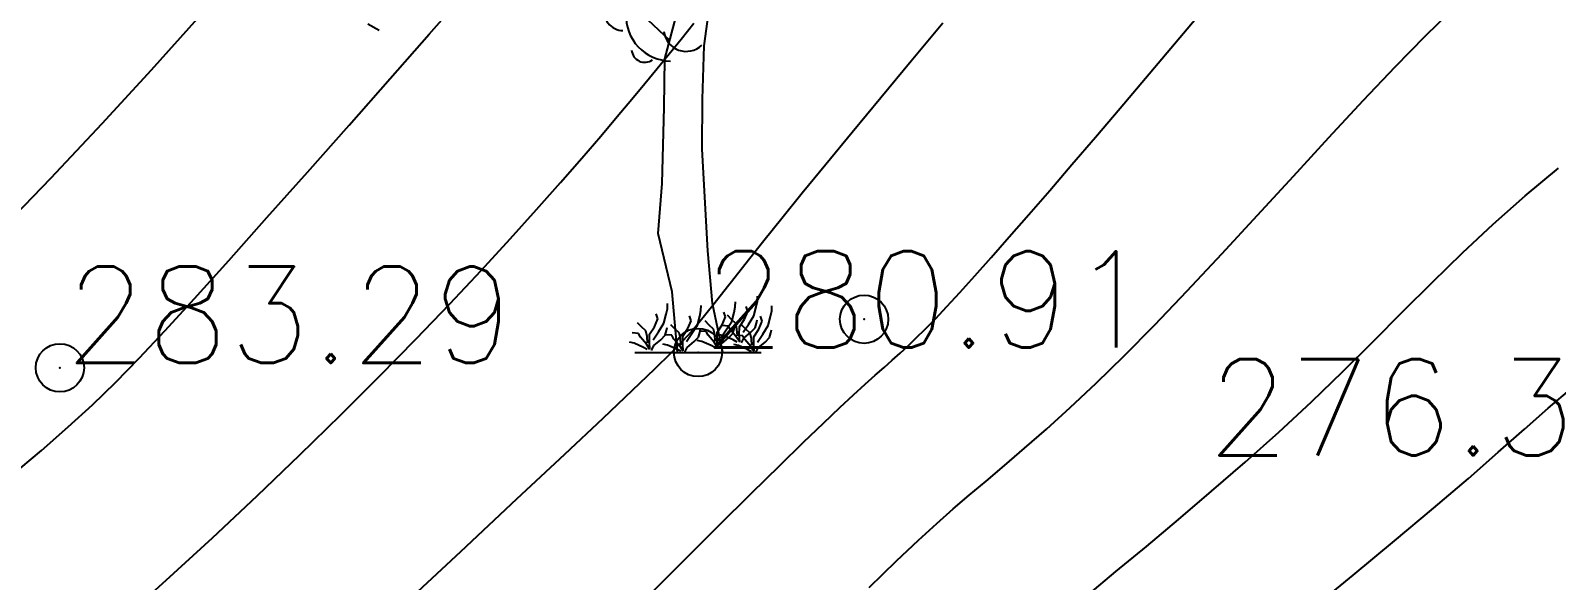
# Model space of a CAD drawing. Header units: millimetres. Extents: x 524954 to 526204, y 9523489 to 9524010.
# Drawn here: x 526024.17 to 526040, y 9523754.73 to 9523760.43 of the extents above; entities that cross this region are included whole.
import ezdxf
from ezdxf.enums import TextEntityAlignment as Align

# ---------------------------------------------------------------- set-up
doc = ezdxf.new("R2010")
doc.units = ezdxf.units.MM
doc.header["$PDMODE"] = 32
doc.header["$PDSIZE"] = 0.5
doc.linetypes.add('ACAD_ISO12W100', pattern=[21, 12, -3, 0, -3, 0, -3])
for name, color, linetype in [('Arbre', 34, 'ACAD_ISO12W100'), ('CN_01_00', 3, 'Continuous'), ('CN_02_00', 4, 'Continuous'), ('CN_10_00', 1, 'Continuous'), ('TopoAlt', 3, 'Continuous'), ('TOPOJIS', 7, 'Continuous')]:
    doc.layers.add(name, color=color, linetype=linetype)
doc.styles.add('Simplex 1.0', font='Simplex.shx', dxfattribs={"width": 0.99, "height": 1})

# ---------------------------------------------------------------- blocks, each defined once
blk = doc.blocks.new('TCPOINT M')
at = {"color": 0}
blk.add_point((0, 0), dxfattribs=at)
at = {"layer": 'TopoAlt', "style": 'Simplex 1.0', "width": 0.99}
blk.add_attdef('ALT', (0.15, 0.15), '', height=1, dxfattribs=at)
blk = doc.blocks.new('v088')
at = {"linetype": 'Continuous'}
for p, q in [((-0.294, 3.234), (-0.685, 3.605)), ((-0.344, 3.046), (-0.217, 3.527)), ((0.064, 3.179), (0.118, 3.584)), ((0.045, 2.625), (0.064, 3.179)), ((-0.352, 2.542), (-0.344, 3.046)), ((-0.373, 1.752), (-0.352, 2.542)), ((0.043, 2.109), (0.045, 2.625)), ((0.102, 1.053), (0.043, 2.109)), ((-0.412, 1.235), (-0.373, 1.752)), ((-0.268, 0.628), (-0.412, 1.235)), ((0.151, 0.506), (0.102, 1.053)), ((-0.213, 0), (-0.268, 0.628)), ((0.256, 0), (0.151, 0.506)), ((-0.654, 0), (0.654, 0))]:
    blk.add_line(p, q, dxfattribs=at)
at = {"color": 3, "linetype": 'Continuous'}
for p, q in [((-3.306, 3.337), (-3.423, 3.403)), ((-0.317, 0.454), (-0.315, 0.507)), ((0.029, 0.435), (0.031, 0.488)), ((0.385, 0.474), (0.387, 0.526)), ((0.517, 0.426), (0.5, 0.476)), ((0.603, 0.474), (0.615, 0.531)), ((0.615, 0.531), (0.618, 0.584)), ((0.765, 0.43), (0.767, 0.483)), ((-0.452, 0.267), (-0.416, 0.349)), ((-0.416, 0.349), (-0.433, 0.399)), ((-0.353, 0.303), (-0.329, 0.397)), ((-0.329, 0.397), (-0.317, 0.454)), ((-0.106, 0.248), (-0.07, 0.329)), ((-0.07, 0.329), (-0.087, 0.38)), ((-0.007, 0.284), (0.017, 0.377)), ((0.017, 0.377), (0.029, 0.435)), ((0.115, 0.284), (0.075, 0.327)), ((0.25, 0.286), (0.286, 0.368)), ((0.286, 0.368), (0.269, 0.418)), ((0.293, 0.233), (0.349, 0.322)), ((0.346, 0.341), (0.305, 0.385)), ((0.392, 0.301), (0.346, 0.341)), ((0.349, 0.322), (0.373, 0.416)), ((0.373, 0.416), (0.385, 0.474)), ((0.43, 0.264), (0.481, 0.344)), ((0.481, 0.344), (0.517, 0.426)), ((0.524, 0.291), (0.579, 0.38)), ((0.579, 0.38), (0.603, 0.474)), ((0.606, 0.303), (0.613, 0.337)), ((0.63, 0.243), (0.666, 0.325)), ((0.666, 0.325), (0.649, 0.375)), ((0.728, 0.279), (0.752, 0.373)), ((0.752, 0.373), (0.765, 0.43)), ((-0.618, 0.197), (-0.683, 0.202)), ((-0.587, 0.264), (-0.627, 0.308)), ((-0.596, 0.159), (-0.618, 0.197)), ((-0.536, 0.087), (-0.596, 0.159)), ((-0.541, 0.224), (-0.587, 0.264)), ((-0.529, 0.166), (-0.541, 0.224)), ((-0.524, 0.099), (-0.529, 0.166)), ((-0.505, 0.106), (-0.502, 0.188)), ((-0.502, 0.188), (-0.452, 0.267)), ((-0.464, 0.132), (-0.409, 0.214)), ((-0.409, 0.214), (-0.353, 0.303)), ((-0.387, 0.132), (-0.341, 0.178)), ((-0.341, 0.178), (-0.327, 0.226)), ((-0.272, 0.178), (-0.337, 0.183)), ((-0.327, 0.226), (-0.32, 0.26)), ((-0.24, 0.245), (-0.281, 0.288)), ((-0.25, 0.139), (-0.272, 0.178)), ((-0.195, 0.204), (-0.24, 0.245)), ((-0.183, 0.147), (-0.195, 0.204)), ((-0.159, 0.087), (-0.156, 0.168)), ((-0.156, 0.168), (-0.106, 0.248)), ((-0.118, 0.113), (-0.063, 0.195)), ((-0.063, 0.195), (-0.007, 0.284)), ((-0.041, 0.113), (0.005, 0.159)), ((0.005, 0.159), (0.019, 0.207)), ((0.019, 0.207), (0.026, 0.24)), ((0.084, 0.216), (0.019, 0.221)), ((0.106, 0.178), (0.084, 0.216)), ((0.166, 0.106), (0.106, 0.178)), ((0.161, 0.243), (0.115, 0.284)), ((0.173, 0.185), (0.161, 0.243)), ((0.178, 0.118), (0.173, 0.185)), ((0.197, 0.125), (0.2, 0.207)), ((0.2, 0.207), (0.25, 0.286)), ((0.272, 0.173), (0.221, 0.183)), ((0.238, 0.151), (0.293, 0.233)), ((0.315, 0.274), (0.25, 0.279)), ((0.365, 0.13), (0.272, 0.173)), ((0.337, 0.236), (0.315, 0.274)), ((0.315, 0.151), (0.361, 0.197)), ((0.397, 0.163), (0.337, 0.236)), ((0.361, 0.197), (0.375, 0.245)), ((0.375, 0.245), (0.382, 0.279)), ((0.404, 0.243), (0.392, 0.301)), ((0.433, 0.108), (0.397, 0.163)), ((0.464, 0.173), (0.399, 0.178)), ((0.409, 0.175), (0.404, 0.243)), ((0.428, 0.183), (0.43, 0.264)), ((0.433, 0.113), (0.428, 0.183)), ((0.495, 0.24), (0.454, 0.284)), ((0.486, 0.135), (0.464, 0.173)), ((0.469, 0.209), (0.524, 0.291)), ((0.474, 0.149), (0.546, 0.209)), ((0.541, 0.2), (0.495, 0.24)), ((0.553, 0.142), (0.541, 0.2)), ((0.546, 0.209), (0.591, 0.255)), ((0.577, 0.082), (0.579, 0.163)), ((0.579, 0.163), (0.63, 0.243)), ((0.591, 0.255), (0.606, 0.303)), ((0.618, 0.108), (0.673, 0.19)), ((0.673, 0.19), (0.728, 0.279)), ((0.74, 0.154), (0.755, 0.202)), ((0.755, 0.202), (0.762, 0.236)), ((-0.661, 0.096), (-0.712, 0.106)), ((-0.567, 0.053), (-0.661, 0.096)), ((-0.527, 0.031), (-0.567, 0.053)), ((-0.5, 0.031), (-0.536, 0.087)), ((-0.5, 0.036), (-0.505, 0.106)), ((-0.483, 0.022), (-0.459, 0.072)), ((-0.459, 0.072), (-0.387, 0.132)), ((-0.315, 0.077), (-0.365, 0.087)), ((-0.221, 0.034), (-0.315, 0.077)), ((-0.19, 0.067), (-0.25, 0.139)), ((-0.18, 0.012), (-0.221, 0.034)), ((-0.154, 0.012), (-0.19, 0.067)), ((-0.178, 0.079), (-0.183, 0.147)), ((-0.154, 0.017), (-0.159, 0.087)), ((-0.137, 0.002), (-0.113, 0.053)), ((-0.113, 0.053), (-0.041, 0.113)), ((0.041, 0.115), (-0.01, 0.125)), ((0.135, 0.072), (0.041, 0.115)), ((0.175, 0.05), (0.135, 0.072)), ((0.202, 0.05), (0.166, 0.106)), ((0.202, 0.055), (0.197, 0.125)), ((0.219, 0.041), (0.243, 0.091)), ((0.243, 0.091), (0.315, 0.151)), ((0.406, 0.108), (0.365, 0.13)), ((0.421, 0.072), (0.37, 0.082)), ((0.514, 0.029), (0.421, 0.072)), ((0.45, 0.099), (0.474, 0.149)), ((0.546, 0.063), (0.486, 0.135)), ((0.555, 0.007), (0.514, 0.029)), ((0.582, 0.007), (0.546, 0.063)), ((0.558, 0.075), (0.553, 0.142)), ((0.582, 0.012), (0.577, 0.082)), ((0.599, -0.002), (0.623, 0.048)), ((0.623, 0.048), (0.695, 0.108)), ((0.695, 0.108), (0.74, 0.154))]:
    blk.add_line(p, q, dxfattribs=at)
for centre, major_axis, start_param, end_param in [((-0.772, 3.542), (-0.145, 0.145), 0.590553, 2.325666), ((-0.28, 3.489), (0.33, 0.33), 2.307735, 3.914618), ((-0.123, 3.354), (0.164, 0.164), 2.463212, 4.701636), ((-0.553, 3.145), (0.0964, 0.0964), 2.435534, 4.557933)]:
    blk.add_ellipse(centre, major_axis=major_axis, ratio=1, start_param=start_param, end_param=end_param, dxfattribs=at)

msp = doc.modelspace()

# ---------------------------------------------------------------- linework, layer by layer
at = {"layer": 'CN_01_00', "flags": 128}
for points, elevation in [([(526023.968, 9523755.807), (526024.288, 9523756.078), (526024.565, 9523756.32), (526024.815, 9523756.549), (526025.055, 9523756.782), (526025.3, 9523757.033), (526025.567, 9523757.318), (526025.874, 9523757.653), (526026.23, 9523758.048), (526026.626, 9523758.491), (526027.047, 9523758.964), (526027.478, 9523759.451), (526027.904, 9523759.934), (526028.309, 9523760.395), (526028.679, 9523760.816)], 283), ([(526032.869, 9523754.655), (526033.154, 9523754.931), (526033.383, 9523755.147), (526033.573, 9523755.321), (526033.742, 9523755.471), (526033.907, 9523755.612), (526034.083, 9523755.76), (526034.274, 9523755.922), (526034.482, 9523756.1), (526034.708, 9523756.299), (526034.955, 9523756.522), (526035.223, 9523756.773), (526035.514, 9523757.057), (526035.829, 9523757.375), (526036.17, 9523757.731), (526036.529, 9523758.115), (526036.899, 9523758.516), (526037.271, 9523758.922), (526037.639, 9523759.323), (526037.995, 9523759.706), (526038.33, 9523760.06), (526038.637, 9523760.374), (526038.912, 9523760.642)], 279), ([(526027.992, 9523754.43), (526028.636, 9523755.03), (526029.218, 9523755.574), (526029.715, 9523756.039), (526030.112, 9523756.413), (526030.418, 9523756.702), (526030.648, 9523756.923), (526030.817, 9523757.088), (526030.939, 9523757.214), (526031.03, 9523757.313), (526031.105, 9523757.402), (526031.178, 9523757.493), (526031.262, 9523757.601), (526031.362, 9523757.728), (526031.48, 9523757.878), (526031.618, 9523758.053), (526031.779, 9523758.254), (526031.965, 9523758.485), (526032.177, 9523758.748), (526032.42, 9523759.045), (526032.693, 9523759.377), (526032.991, 9523759.736), (526033.307, 9523760.117), (526033.634, 9523760.51)], 281), ([(526037.446, 9523754.422), (526037.889, 9523754.785), (526038.319, 9523755.141), (526038.722, 9523755.479), (526039.084, 9523755.787), (526039.394, 9523756.058), (526039.665, 9523756.298), (526039.913, 9523756.516), (526040.156, 9523756.723)], 277)]:
    msp.add_lwpolyline(points, dxfattribs=dict(at, elevation=elevation))
at = {"layer": 'CN_02_00', "flags": 128}
for points, elevation in [([(526023.831, 9523758.331), (526024.383, 9523758.899), (526024.917, 9523759.466), (526025.428, 9523760.023), (526025.91, 9523760.559)], 284), ([(526025.091, 9523754.285), (526025.582, 9523754.73), (526026.06, 9523755.171), (526026.523, 9523755.606), (526026.968, 9523756.031), (526027.393, 9523756.446), (526027.794, 9523756.846), (526028.171, 9523757.23), (526028.522, 9523757.597), (526028.848, 9523757.944), (526029.147, 9523758.27), (526029.421, 9523758.574), (526029.67, 9523758.854), (526029.892, 9523759.109), (526030.088, 9523759.337), (526030.259, 9523759.539), (526030.41, 9523759.718), (526030.545, 9523759.882), (526030.672, 9523760.037), (526030.795, 9523760.188), (526030.92, 9523760.342), (526031.053, 9523760.506)], 282), ([(526035.14, 9523754.581), (526035.43, 9523754.82), (526035.745, 9523755.081), (526036.077, 9523755.36), (526036.422, 9523755.654), (526036.771, 9523755.957), (526037.118, 9523756.268), (526037.457, 9523756.581), (526037.782, 9523756.895), (526038.097, 9523757.206), (526038.406, 9523757.516), (526038.713, 9523757.822), (526039.024, 9523758.125), (526039.342, 9523758.423), (526039.673, 9523758.716), (526040.02, 9523759.003)], 278)]:
    msp.add_lwpolyline(points, dxfattribs=dict(at, elevation=elevation))
at = {"layer": 'CN_10_00', "elevation": 280, "flags": 128}
msp.add_lwpolyline([(526030.453, 9523754.443), (526030.903, 9523754.892), (526031.305, 9523755.292), (526031.65, 9523755.634), (526031.943, 9523755.921), (526032.19, 9523756.161), (526032.396, 9523756.359), (526032.567, 9523756.521), (526032.709, 9523756.654), (526032.829, 9523756.764), (526032.933, 9523756.856), (526033.025, 9523756.938), (526033.11, 9523757.014), (526033.192, 9523757.087), (526033.274, 9523757.162), (526033.359, 9523757.243), (526033.452, 9523757.335), (526033.557, 9523757.442), (526033.676, 9523757.568), (526033.812, 9523757.716), (526033.966, 9523757.886), (526034.137, 9523758.078), (526034.324, 9523758.291), (526034.527, 9523758.522), (526034.743, 9523758.773), (526034.974, 9523759.041), (526035.217, 9523759.326), (526035.472, 9523759.626), (526035.735, 9523759.936), (526035.999, 9523760.248), (526036.26, 9523760.558)], dxfattribs=at)

# ---------------------------------------------------------------- block references
at = {"layer": 'Arbre'}
msp.add_blockref('v088', (526031.096, 9523757.093), dxfattribs=at)
at = {"layer": 'TOPOJIS'}
ref = msp.add_blockref('TCPOINT M', (526031.096, 9523757.093, 280.91), dxfattribs=at)
ref.add_attrib('ALT', '280.91', (526031.146, 9523757.143, 280.91), dxfattribs={"layer": 'TopoAlt', "height": 1, "style": 'Simplex 1.0', "width": 0.99})
ref = msp.add_blockref('TCPOINT M', (526024.479, 9523756.934, 283.29), dxfattribs=at)
ref.add_attrib('ALT', '283.29', (526024.529, 9523756.984, 283.29), dxfattribs={"layer": 'TopoAlt', "height": 1, "style": 'Simplex 1.0', "width": 0.99})
msp.add_blockref('TCPOINT M', (526032.818, 9523757.437, 280.32), dxfattribs=at)
ref = msp.add_blockref('TCPOINT M', (526041.093, 9523755.975, 276.32), dxfattribs=at)
ref.add_attrib('ALT', '276.32', dxfattribs={"layer": 'TopoAlt', "height": 1, "style": 'Simplex 1.0', "width": 0.99}).set_placement((526041.043, 9523756.025, 276.32), align=Align.RIGHT)

doc.saveas('drawing.dxf')
